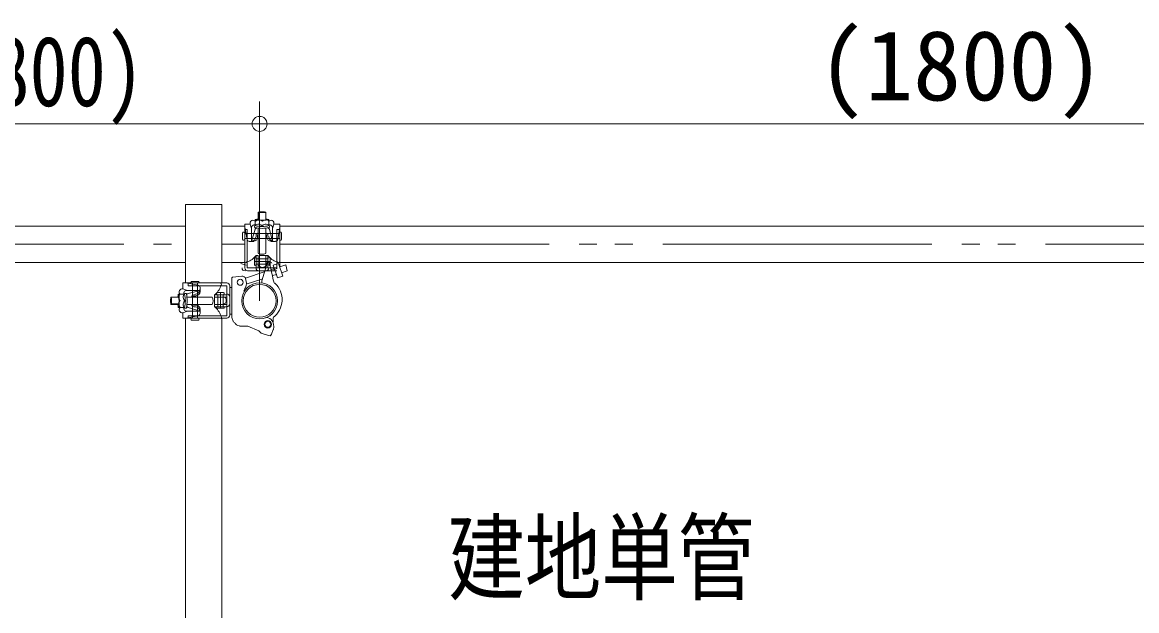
# Model space of a CAD drawing. Units: millimetres, scale not verified. Extents: x -10062 to 10062, y -6938 to 6938.
# Drawn here: x -9006 to -7515, y 3766 to 4553 of the extents above; entities that cross this region are included whole.
import ezdxf
from ezdxf.enums import TextEntityAlignment as Align

# ---------------------------------------------------------------- set-up
doc = ezdxf.new("R2010")
doc.units = ezdxf.units.MM
doc.header["$LTSCALE"] = 40
doc.header["$PDMODE"] = 32
doc.header["$PDSIZE"] = 20
doc.linetypes.add('DOUBLE_CHAIN2', pattern=[12.8, 9, -1, 0.6, -0.6, 0.6, -1])
for name, color, linetype, lineweight in [('0-1_0', 4, 'Continuous', 9), ('1-1_dim', 7, 'Continuous', 9), ('1-4_text', 7, 'Continuous', 9), ('1-6_ｸﾗﾝﾌﾟ', 1, 'Continuous', 9), ('1-8_仮囲い', 7, 'Continuous', 9)]:
    doc.layers.add(name, color=color, linetype=linetype, lineweight=lineweight)
doc.styles.add('ＭＳ ゴシック', font='')
doc.styles.get('ＭＳ ゴシック').set_extended_font_data('MS Gothic')

msp = doc.modelspace()

# ---------------------------------------------------------------- linework, layer by layer
at = {"layer": '0-1_0', "lineweight": 5}
msp.add_line((-9362.15, 4416.86), (-8688.5, 4416.86), dxfattribs=at)
at = {"layer": '1-1_dim'}
for p, q in [((-8688.5, 4180.25), (-8688.5, 4446.86)), ((-6888.5, 4416.86), (-8688.5, 4416.86)), ((-8588.5, 4416.86), (-6988.5, 4416.86))]:
    msp.add_line(p, q, dxfattribs=at)
msp.add_point((-8688.5, 4416.86), dxfattribs=at)
at = {"layer": '1-6_ｸﾗﾝﾌﾟ'}
for p, q in [((-8690.36, 4288.86), (-8690.36, 4298.76)), ((-8689.36, 4298.46), (-8689.36, 4288.76)), ((-8680.36, 4298.76), (-8680.36, 4288.76)), ((-8708.36, 4278.86), (-8705.36, 4262.36)), ((-8701.36, 4282.86), (-8699.36, 4276.76)), ((-8695.36, 4279.66), (-8695.36, 4278.66)), ((-8694.36, 4280.46), (-8694.36, 4288.86)), ((-8676.36, 4280.46), (-8676.36, 4288.86)), ((-8675.36, 4279.66), (-8675.36, 4278.66)), ((-8669.36, 4282.86), (-8671.36, 4276.76)), ((-8669.36, 4282.86), (-8661.36, 4282.86)), ((-8661.36, 4278.86), (-8664.36, 4262.36)), ((-8661.36, 4224.26), (-8661.36, 4282.86)), ((-8711.36, 4262.26), (-8711.36, 4271.26)), ((-8708.36, 4275.76), (-8705.36, 4275.76)), ((-8708.36, 4270.06), (-8661.36, 4270.06)), ((-8708.36, 4263.56), (-8661.36, 4263.56)), ((-8705.36, 4224.26), (-8705.36, 4275.76)), ((-8699.36, 4259.76), (-8699.36, 4276.76)), ((-8699.36, 4259.76), (-8694.36, 4276.06)), ((-8693.36, 4268.16), (-8693.36, 4266.16)), ((-8691.36, 4268.16), (-8691.36, 4264.96)), ((-8690.36, 4243.76), (-8690.36, 4277.16)), ((-8680.36, 4243.76), (-8680.36, 4277.16)), ((-8679.36, 4268.16), (-8679.36, 4264.96)), ((-8677.36, 4268.16), (-8677.36, 4266.16)), ((-8671.36, 4259.76), (-8675.36, 4276.06)), ((-8671.36, 4259.76), (-8671.36, 4276.76)), ((-8665.36, 4275.76), (-8661.36, 4275.76)), ((-8659.36, 4262.26), (-8659.36, 4271.26)), ((-8696.36, 4259.76), (-8702.36, 4259.76)), ((-8673.36, 4259.76), (-8667.36, 4259.76)), ((-8695.36, 4228.56), (-8695.36, 4237.06)), ((-8693.36, 4240.76), (-8693.36, 4224.26)), ((-8693.36, 4240.76), (-8690.36, 4240.76)), ((-8693.36, 4236.26), (-8677.36, 4236.26)), ((-8690.36, 4240.76), (-8690.36, 4224.26)), ((-8689.36, 4240.76), (-8677.36, 4240.76)), ((-8680.36, 4240.76), (-8680.36, 4224.26)), ((-8677.36, 4240.76), (-8677.36, 4224.26)), ((-8674.36, 4228.56), (-8674.36, 4237.06)), ((-8713.5, 4230.35), (-8706.5, 4228.05)), ((-8682.5, 4218.95), (-8707.5, 4210.65)), ((-8704.87, 4220.26), (-8665.36, 4220.26)), ((-8695.36, 4232.76), (-8674.36, 4232.76)), ((-8693.36, 4229.26), (-8677.36, 4229.26)), ((-8686.36, 4224.86), (-8683.36, 4224.86)), ((-8685.5, 4206.75), (-8679.5, 4227.35)), ((-8679.5, 4229.75), (-8678.5, 4230.95)), ((-8679.5, 4227.35), (-8679.5, 4229.75)), ((-8675.86, 4229.75), (-8674.86, 4230.95)), ((-8675.86, 4227.35), (-8675.86, 4229.75)), ((-8675.5, 4230.45), (-8671.5, 4213.25)), ((-8668.5, 4223.55), (-8673.5, 4221.85)), ((-8664.86, 4223.55), (-8669.86, 4221.85)), ((-8663.5, 4230.35), (-8657.5, 4213.25)), ((-8653.5, 4228.35), (-8661.5, 4225.75)), ((-8732.5, 4204.25), (-8791.1, 4204.25)), ((-8791.1, 4196.25), (-8791.1, 4204.25)), ((-8787.1, 4204.25), (-8770.6, 4201.25)), ((-8784, 4200.25), (-8784, 4204.25)), ((-8770.5, 4206.25), (-8779.5, 4206.25)), ((-8778.3, 4157.25), (-8778.3, 4204.25)), ((-8771.8, 4157.25), (-8771.8, 4204.25)), ((-8725.5, 4158.15), (-8725.5, 4210.85)), ((-8724.55, 4211.98), (-8712.55, 4213.28)), ((-8685.5, 4209.35), (-8706.5, 4202.45)), ((-8685.5, 4204.35), (-8685.5, 4206.75)), ((-8665.5, 4215.65), (-8671.5, 4213.95)), ((-8671.5, 4213.25), (-8670.5, 4208.15)), ((-8670.5, 4208.15), (-8669.5, 4205.65)), ((-8669.5, 4205.65), (-8668.5, 4203.55)), ((-8657.5, 4213.25), (-8664.5, 4211.05)), ((-8788.7, 4189.25), (-8797.1, 4189.25)), ((-8791.1, 4196.25), (-8785, 4194.25)), ((-8787.9, 4190.25), (-8786.9, 4190.25)), ((-8768, 4194.25), (-8785, 4194.25)), ((-8768, 4194.25), (-8784.3, 4190.25)), ((-8769.4, 4200.25), (-8784, 4200.25)), ((-8740.5, 4200.25), (-8769.4, 4200.25)), ((-8768, 4192.25), (-8768, 4198.25)), ((-8736.8, 4191.25), (-8745.3, 4191.25)), ((-8741, 4170.25), (-8741, 4191.25)), ((-8728.5, 4160.75), (-8728.5, 4200.25)), ((-8725.5, 4197.95), (-8728.5, 4197.95)), ((-8725.5, 4197.95), (-8728.5, 4197.95)), ((-8797.1, 4185.25), (-8807, 4185.25)), ((-8797.1, 4175.25), (-8807, 4175.25)), ((-8806.7, 4185.25), (-8797, 4185.25)), ((-8806.7, 4176.25), (-8797, 4176.25)), ((-8752, 4185.25), (-8785.4, 4185.25)), ((-8752, 4175.25), (-8785.4, 4175.25)), ((-8776.4, 4188.25), (-8774.4, 4188.25)), ((-8776.4, 4186.25), (-8773.2, 4186.25)), ((-8776.4, 4174.25), (-8773.2, 4174.25)), ((-8749, 4188.25), (-8732.5, 4188.25)), ((-8749, 4185.25), (-8749, 4188.25)), ((-8749, 4185.25), (-8732.5, 4185.25)), ((-8749, 4176.25), (-8749, 4185.25)), ((-8749, 4175.25), (-8732.5, 4175.25)), ((-8749, 4172.25), (-8749, 4175.25)), ((-8744.5, 4172.25), (-8744.5, 4188.25)), ((-8737.5, 4172.25), (-8737.5, 4188.25)), ((-8733.1, 4179.25), (-8733.1, 4182.25)), ((-8788.7, 4171.25), (-8797.1, 4171.25)), ((-8791.1, 4164.25), (-8785, 4166.25)), ((-8787.9, 4170.25), (-8786.9, 4170.25)), ((-8787.1, 4157.25), (-8770.6, 4160.25)), ((-8768, 4166.25), (-8785, 4166.25)), ((-8768, 4166.25), (-8784.3, 4171.25)), ((-8784, 4157.25), (-8784, 4160.25)), ((-8769.4, 4160.25), (-8784, 4160.25)), ((-8776.4, 4172.25), (-8774.4, 4172.25)), ((-8740.5, 4160.25), (-8769.4, 4160.25)), ((-8768, 4169.25), (-8768, 4163.25)), ((-8749, 4172.25), (-8732.5, 4172.25)), ((-8736.8, 4170.25), (-8745.3, 4170.25)), ((-8732.5, 4160.25), (-8740.5, 4160.25)), ((-8725.5, 4162.55), (-8728.5, 4162.55)), ((-8725.5, 4162.55), (-8728.5, 4162.55)), ((-8770.5, 4154.25), (-8779.5, 4154.25)), ((-8723.5, 4151.65), (-8725.5, 4158.15)), ((-8723.5, 4151.65), (-8725.5, 4158.15)), ((-8686.5, 4137.15), (-8689.5, 4139.95)), ((-8676.5, 4133.75), (-8686.5, 4137.15)), ((-8674.5, 4133.25), (-8676.5, 4133.75))]:
    msp.add_line(p, q, dxfattribs=at)
for points in [[(-8708.36, 4224.26), (-8708.36, 4282.86), (-8701.36, 4282.86)], [(-8705.36, 4224.26), (-8665.36, 4224.26), (-8665.36, 4275.76)], [(-8663.5, 4230.35), (-8670.5, 4228.05), (-8664.5, 4211.05)], [(-8653.5, 4228.35), (-8651.5, 4220.45), (-8659.5, 4217.85)], [(-8732.5, 4160.25), (-8732.5, 4200.25), (-8740.5, 4200.25)], [(-8732.5, 4157.25), (-8791.1, 4157.25), (-8791.1, 4164.25)], [(-8689.5, 4139.95), (-8704.5, 4146.25), (-8715.5, 4146.35)], [(-8674.5, 4133.25), (-8673.5, 4134.15), (-8672.5, 4135.65), (-8670.5, 4142.05)]]:
    msp.add_lwpolyline(points, dxfattribs=at)
for centre, radius in [((-8714.5, 4205.05), 4), ((-8688.5, 4180.25), 24), ((-8688.5, 4180.25), 24), ((-8677.5, 4148.85), 5), ((-8677.5, 4148.85), 4)]:
    msp.add_circle(centre, radius, dxfattribs=at)
for centre, radius, start, end in [((-8697.36, 4283.96), 4, 36.195, 195.529), ((-8695.36, 4277.76), 4, 71.179, 194.571), ((-8694.36, 4279.66), 1, 90, 180), ((-8694.36, 4278.66), 1, 180, 270), ((-8690.36, 4276.66), 6, 28.583, 137.521), ((-8685.36, 4316.66), 37, 256.058, 283.942), ((-8685.36, 4314.16), 37, 256.058, 283.942), ((-8689.36, 4281.56), 7, 46.511, 133.489), ((-8685.36, 4309.06), 21, 256.103, 283.897), ((-8680.36, 4276.66), 6, 42.479, 151.417), ((-8680.36, 4281.56), 7, 46.511, 133.489), ((-8675.36, 4277.76), 4, 345.429, 108.821), ((-8673.36, 4283.96), 4, 344.471, 143.805), ((-8676.36, 4279.66), 1, 0, 90), ((-8676.36, 4278.66), 1, 270, 0), ((-8710.36, 4271.26), 1, 0, 180), ((-8699.36, 4266.16), 6, 270, 0), ((-8696.36, 4264.96), 5, 270, 0), ((-8692.36, 4275.56), 2, 90, 165), ((-8690.36, 4268.16), 3, 90, 180), ((-8690.36, 4268.16), 1, 90, 180), ((-8680.36, 4268.16), 3, 0, 90), ((-8680.36, 4268.16), 1, 0, 90), ((-8673.36, 4264.96), 5, 180, 270), ((-8677.36, 4275.56), 2, 15, 90), ((-8670.36, 4266.16), 6, 180, 270), ((-8660.36, 4271.26), 1, 0, 180), ((-8710.36, 4262.26), 1, 180, 0), ((-8702.36, 4262.96), 3, 190.384, 270), ((-8667.36, 4262.96), 3, 270, 349.616), ((-8660.36, 4262.26), 1, 180, 0), ((-8714.36, 4257.56), 27, 290.106, 321.428), ((-8694.36, 4237.06), 1, 0, 180), ((-8685.36, 4253.46), 11, 242.604, 297.396), ((-8656.36, 4257.56), 27, 218.572, 249.894), ((-8675.36, 4237.06), 1, 0, 180), ((-8708, 4224.26), 4, 180, 270), ((-8707.36, 4233.26), 2, 210.51, 329.49), ((-8704.36, 4224.26), 4, 180, 270), ((-8694.36, 4228.56), 1, 180, 0), ((-8689.36, 4224.26), 4, 180, 270), ((-8686.36, 4228.06), 3, 180, 270), ((-8683.36, 4228.06), 3, 270, 0), ((-8680.36, 4224.26), 4, 270, 0), ((-8677.5, 4229.95), 2, 21.731, 135.115), ((-8675.36, 4228.56), 1, 180, 0), ((-8673.86, 4229.95), 2, 21.731, 135.115), ((-8663.36, 4233.26), 2, 210.51, 329.49), ((-8779.5, 4205.25), 1, 90, 270), ((-8770.5, 4205.25), 1, 270, 90), ((-8741.5, 4202.25), 2, 300.51, 59.49), ((-8732.5, 4200.25), 4, 0, 90), ((-8724.51, 4210.98), 1, 92.236, 187.807), ((-8712.1, 4208.3), 5, 15.541, 95.066), ((-8723.3, 4203.93), 17, 338.233, 19.633), ((-8688.5, 4181.85), 30, 307.54, 46.918), ((-8789.8, 4185.25), 7, 136.511, 223.489), ((-8792.2, 4192.25), 4, 74.471, 233.805), ((-8784.9, 4185.25), 6, 132.479, 241.417), ((-8786, 4190.25), 4, 75.429, 198.821), ((-8824.9, 4180.25), 37, 346.058, 13.942), ((-8787.9, 4189.25), 1, 90, 180), ((-8786.9, 4189.25), 1, 0, 90), ((-8822.4, 4180.25), 37, 346.058, 13.942), ((-8783.8, 4188.25), 2, 105, 180), ((-8774.4, 4195.25), 6, 270, 0), ((-8773.2, 4192.25), 5, 270, 0), ((-8771.2, 4198.25), 3, 0, 79.616), ((-8765.8, 4209.25), 27, 308.572, 339.894), ((-8745.3, 4190.25), 1, 90, 270), ((-8736.8, 4190.25), 1, 270, 90), ((-8732.5, 4185.25), 4, 0, 90), ((-8697.87, 4190.48), 12, 143.446, 166.626), ((-8817.3, 4180.25), 21, 346.103, 13.897), ((-8789.8, 4176.25), 7, 136.511, 223.489), ((-8784.9, 4175.25), 6, 118.583, 227.521), ((-8776.4, 4185.25), 3, 90, 180), ((-8776.4, 4175.25), 3, 180, 270), ((-8776.4, 4185.25), 1, 90, 180), ((-8776.4, 4175.25), 1, 180, 270), ((-8773.2, 4169.25), 5, 0, 90), ((-8761.7, 4180.25), 11, 332.604, 27.396), ((-8736.3, 4182.25), 3, 0, 90), ((-8736.3, 4179.25), 3, 270, 0), ((-8732.5, 4176.25), 4, 270, 0), ((-8792.2, 4168.25), 4, 126.195, 285.529), ((-8786, 4170.25), 4, 161.179, 284.571), ((-8787.9, 4171.25), 1, 180, 270), ((-8786.9, 4171.25), 1, 270, 0), ((-8783.8, 4173.25), 2, 180, 255), ((-8774.4, 4166.25), 6, 0, 90), ((-8771.2, 4163.25), 3, 280.384, 0), ((-8765.8, 4151.25), 27, 20.106, 51.428), ((-8745.3, 4171.25), 1, 90, 270), ((-8741.5, 4158.25), 2, 300.51, 59.49), ((-8736.8, 4171.25), 1, 270, 90), ((-8732.5, 4161.25), 4, 270, 0), ((-8779.5, 4155.25), 1, 90, 270), ((-8770.5, 4155.25), 1, 270, 90), ((-8715.5, 4153.85), 7, 197.072, 270.824), ((-8715.5, 4153.85), 7, 197.072, 270.824), ((-8679.5, 4148.85), 9, 45.443, 101.661), ((-8683.5, 4146.05), 14, 342.968, 41.535), ((-8653.5, 4154.25), 17, 166.304, 186.801)]:
    msp.add_arc(centre, radius, start, end, dxfattribs=at)
for centre, major_axis in [((-8685.36, 4298.76), (-5, 0)), ((-8807, 4180.25), (0, -5))]:
    msp.add_ellipse(centre, major_axis=major_axis, ratio=0.1218, dxfattribs=at)
for centre, major_axis in [((-8685.36, 4288.86), (-9, 0)), ((-8797.1, 4180.25), (0, -9))]:
    msp.add_ellipse(centre, major_axis=major_axis, ratio=0.1021, start_param=5.3014195, end_param=10.4065432, dxfattribs=at)
at = {"layer": '1-8_仮囲い'}
for p, q in [((-8739.28, 4308.95), (-8787.88, 4308.95)), ((-8787.88, 4308.95), (-8787.88, 4204.25)), ((-8739.28, 4308.95), (-8739.28, 4204.25)), ((-9230.27, 4279.96), (-8788.37, 4279.96)), ((-8739.28, 4279.96), (-8708.36, 4279.96)), ((-8661.36, 4279.96), (-6908.36, 4279.96)), ((-9230.78, 4231.42), (-8788.37, 4231.43)), ((-8739.28, 4231.43), (-8708.36, 4231.43)), ((-8661.36, 4231.43), (-6908.36, 4231.43)), ((-8787.88, 4157.25), (-8787.88, 3436.73)), ((-8739.28, 4157.25), (-8739.28, 3436.73))]:
    msp.add_line(p, q, dxfattribs=at)
at = {"layer": '1-8_仮囲い', "linetype": 'DOUBLE_CHAIN2'}
for p, q in [((-9230.36, 4255.89), (-8787.88, 4255.89)), ((-8739.28, 4255.89), (-8708.36, 4255.89)), ((-8661.36, 4255.89), (-6908.36, 4255.89))]:
    msp.add_line(p, q, dxfattribs=at)
at = {"layer": '1-8_仮囲い'}
msp.add_circle((-8688.5, 4180.25), 22, dxfattribs=at)

# ---------------------------------------------------------------- texts
at = {"layer": '0-1_0', "color": 2, "style": 'ＭＳ ゴシック', "width": 0.8}
msp.add_text('(@1,800)', height=93.84, dxfattribs=at).set_placement((-9251.62, 4412.39), align=Align.BOTTOM_LEFT)
at = {"layer": '1-1_dim', "color": 2, "style": 'ＭＳ ゴシック'}
msp.add_text('(1800)', height=93.84, dxfattribs=at).set_placement((-7942.1, 4420.06), align=Align.BOTTOM_LEFT)
at = {"layer": '1-4_text', "style": 'ＭＳ ゴシック', "width": 0.8}
msp.add_text('建地単管', height=93.84, dxfattribs=at).set_placement((-8436.38, 3762.02), align=Align.BOTTOM_LEFT)

doc.saveas('drawing.dxf')
